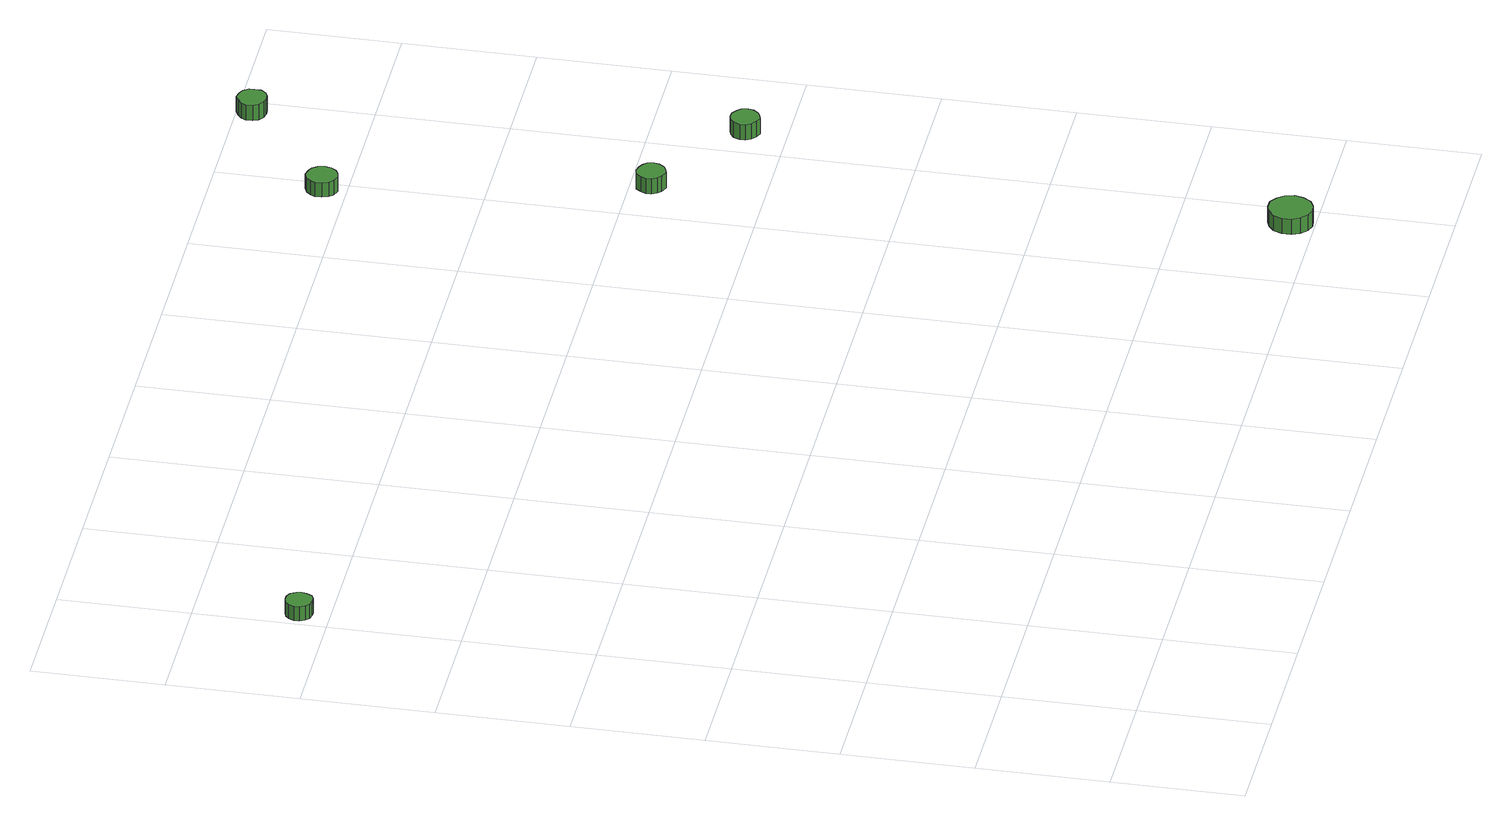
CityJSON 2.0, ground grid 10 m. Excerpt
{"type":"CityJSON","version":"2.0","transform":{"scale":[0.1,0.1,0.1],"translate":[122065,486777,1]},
"CityObjects":{
"tree1":{"type":"SolitaryVegetationObject","attributes":{"function":"something"},"geometry":[{"type":"MultiSurface","lod":"1","boundaries":[[[0,1,2,3,4,5,6,7,8,9,10,11,12,13,14]],[[15,16,17,18,19,20,21,22,23,24,25,26,27,28,29]],[[0,29,28,1]],[[1,28,27,2]],[[2,27,26,3]],[[3,26,25,4]],[[4,25,24,5]],[[5,24,23,6]],[[6,23,22,7]],[[7,22,21,8]],[[8,21,20,9]],[[9,20,19,10]],[[10,19,18,11]],[[11,18,17,12]],[[12,17,16,13]],[[13,16,15,14]],[[14,15,29,0]]]}]},
"tree2":{"type":"SolitaryVegetationObject","attributes":{"function":"something"},"geometry":[{"type":"MultiSurface","lod":"1","boundaries":[[[30,31,32,33,34,35,36,37,38,39,40,41,42,43,44]],[[45,46,47,48,49,50,51,52,53,54,55,56,57,58,59]],[[30,59,58,31]],[[31,58,57,32]],[[32,57,56,33]],[[33,56,55,34]],[[34,55,54,35]],[[35,54,53,36]],[[36,53,52,37]],[[37,52,51,38]],[[38,51,50,39]],[[39,50,49,40]],[[40,49,48,41]],[[41,48,47,42]],[[42,47,46,43]],[[43,46,45,44]],[[44,45,59,30]]]}]},
"tree3":{"type":"SolitaryVegetationObject","attributes":{"function":"something"},"geometry":[{"type":"MultiSurface","lod":"1","boundaries":[[[60,61,62,63,64,65,66,67,68,69,70,71,72,73,74]],[[75,76,77,78,79,80,81,82,83,84,85,86,87,88,89]],[[60,89,88,61]],[[61,88,87,62]],[[62,87,86,63]],[[63,86,85,64]],[[64,85,84,65]],[[65,84,83,66]],[[66,83,82,67]],[[67,82,81,68]],[[68,81,80,69]],[[69,80,79,70]],[[70,79,78,71]],[[71,78,77,72]],[[72,77,76,73]],[[73,76,75,74]],[[74,75,89,60]]]}]},
"tree4":{"type":"SolitaryVegetationObject","attributes":{"function":"something"},"geometry":[{"type":"MultiSurface","lod":"1","boundaries":[[[90,91,92,93,94,95,96,97,98,99,100,101,102,103,104]],[[105,106,107,108,109,110,111,112,113,114,115,116,117,118,119]],[[90,119,118,91]],[[91,118,117,92]],[[92,117,116,93]],[[93,116,115,94]],[[94,115,114,95]],[[95,114,113,96]],[[96,113,112,97]],[[97,112,111,98]],[[98,111,110,99]],[[99,110,109,100]],[[100,109,108,101]],[[101,108,107,102]],[[102,107,106,103]],[[103,106,105,104]],[[104,105,119,90]]]}]},
"tree5":{"type":"SolitaryVegetationObject","attributes":{"function":"something"},"geometry":[{"type":"MultiSurface","lod":"1","boundaries":[[[120,121,122,123,124,125,126,127,128,129,130,131,132,133,134]],[[135,136,137,138,139,140,141,142,143,144,145,146,147,148,149]],[[120,149,148,121]],[[121,148,147,122]],[[122,147,146,123]],[[123,146,145,124]],[[124,145,144,125]],[[125,144,143,126]],[[126,143,142,127]],[[127,142,141,128]],[[128,141,140,129]],[[129,140,139,130]],[[130,139,138,131]],[[131,138,137,132]],[[132,137,136,133]],[[133,136,135,134]],[[134,135,149,120]]]}]},
"tree6":{"type":"SolitaryVegetationObject","attributes":{"function":"something"},"geometry":[{"type":"MultiSurface","lod":"1","boundaries":[[[150,151,152,153,154,155,156,157,158,159,160,161,162,163,164]],[[165,166,167,168,169,170,171,172,173,174,175,176,177,178,179]],[[150,179,178,151]],[[151,178,177,152]],[[152,177,176,153]],[[153,176,175,154]],[[154,175,174,155]],[[155,174,173,156]],[[156,173,172,157]],[[157,172,171,158]],[[158,171,170,159]],[[159,170,169,160]],[[160,169,168,161]],[[161,168,167,162]],[[162,167,166,163]],[[163,166,165,164]],[[164,165,179,150]]]}]}
},
"vertices":[
[24,623,13],[23,627,13],[21,631,13],[17,633,13],[13,633,13],[9,632,13],[6,629,13],[4,625,13],[4,621,13],[6,617,13],[9,614,13],[13,613,13],[17,613,13],[21,615,13],[23,619,13],[23,619,1],[21,615,1],[17,613,1],[13,613,1],[9,614,1],[6,617,1],[4,621,1],[4,625,1],[6,629,1],[9,632,1],[13,633,1],[17,633,1],[21,631,1],[23,627,1],[24,623,1],
[699,19,13],[697,26,13],[693,31,13],[687,35,13],[680,35,13],[674,33,13],[669,29,13],[666,22,13],[666,15,13],[669,9,13],[674,4,13],[680,2,13],[687,3,13],[693,6,13],[697,12,13],[697,12,0],[693,6,0],[687,3,0],[680,2,0],[674,4,0],[669,9,0],[666,15,0],[666,22,0],[669,29,0],[674,33,0],[680,35,0],[687,35,0],[693,31,0],[697,26,0],[699,19,0],
[646,483,18],[645,488,18],[642,491,18],[638,493,18],[634,494,18],[629,493,18],[626,489,18],[624,485,18],[624,481,18],[626,477,18],[629,474,18],[634,472,18],[638,473,18],[642,475,18],[645,479,18],[645,479,5],[642,475,5],[638,473,5],[634,472,5],[629,474,5],[626,477,5],[624,481,5],[624,485,5],[626,489,5],[629,493,5],[634,494,5],[638,493,5],[642,491,5],[645,488,5],[646,483,5],
[600,718,15],[599,723,15],[596,727,15],[592,729,15],[587,730,15],[582,728,15],[579,725,15],[577,721,15],[577,716,15],[579,711,15],[582,708,15],[587,706,15],[592,707,15],[596,709,15],[599,713,15],[599,713,3],[596,709,3],[592,707,3],[587,706,3],[582,708,3],[579,711,3],[577,716,3],[577,721,3],[579,725,3],[582,728,3],[587,730,3],[592,729,3],[596,727,3],[599,723,3],[600,718,3],
[732,430,18],[731,435,18],[728,438,18],[724,441,18],[720,441,18],[716,440,18],[712,437,18],[710,432,18],[710,428,18],[712,424,18],[716,421,18],[720,419,18],[724,420,18],[728,422,18],[731,426,18],[731,426,5],[728,422,5],[724,420,5],[720,419,5],[716,421,5],[712,424,5],[710,428,5],[710,432,5],[712,437,5],[716,440,5],[720,441,5],[724,441,5],[728,438,5],[731,435,5],[732,430,5],
[696,789,14],[696,793,14],[693,797,14],[689,799,14],[684,800,14],[680,798,14],[676,795,14],[674,791,14],[674,786,14],[676,782,14],[680,779,14],[684,778,14],[689,778,14],[693,780,14],[696,784,14],[696,784,1],[693,780,1],[689,778,1],[684,778,1],[680,779,1],[676,782,1],[674,786,1],[674,791,1],[676,795,1],[680,798,1],[684,800,1],[689,799,1],[693,797,1],[696,793,1],[696,789,1]
]}
